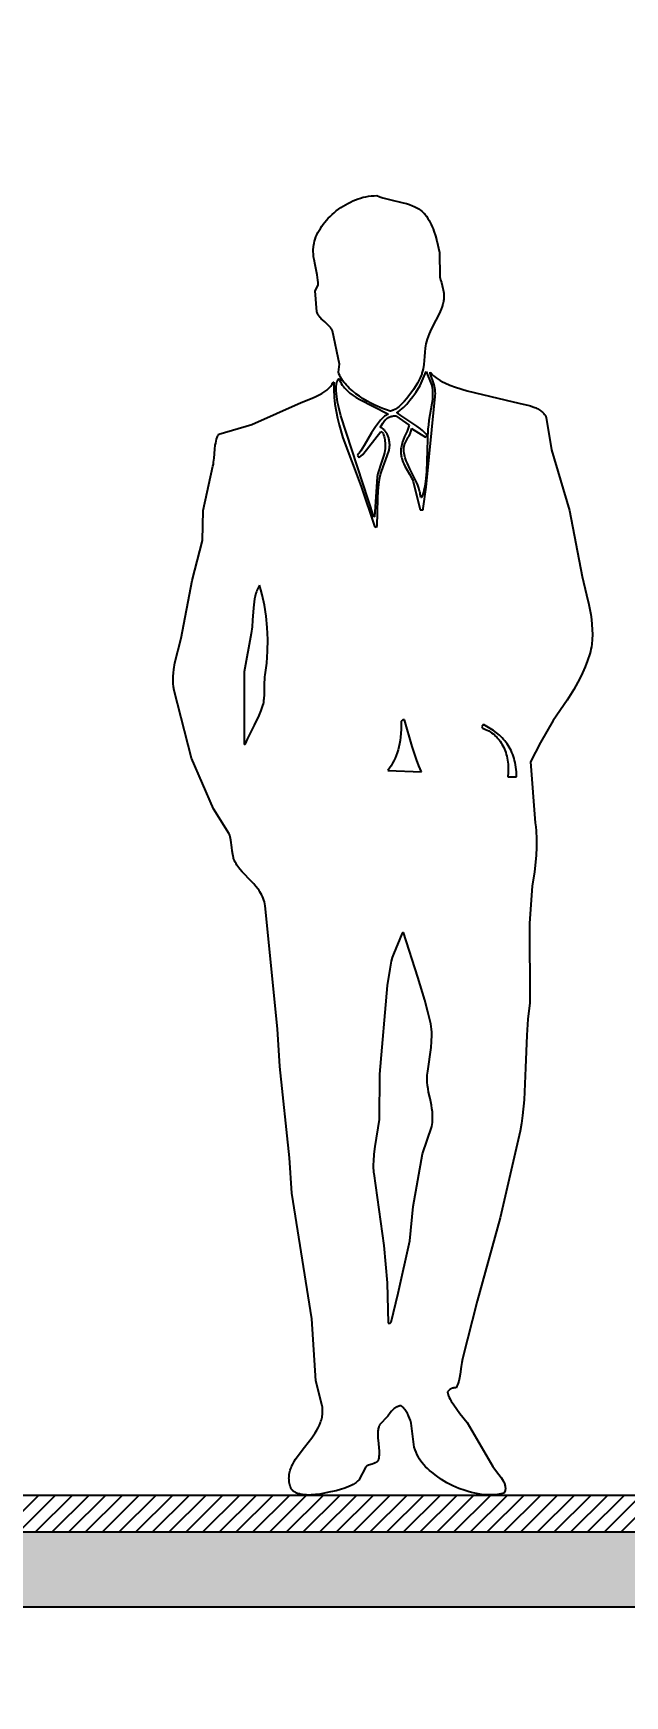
# Model space of a CAD drawing. Header units: millimetres. Extents: x 104198 to 1296755, y -81101 to 81453.
# Drawn here: x 562265 to 563058, y -26823 to -24593 of the extents above; entities that cross this region are included whole.
import ezdxf

# ---------------------------------------------------------------- set-up
doc = ezdxf.new("R2010")
doc.units = ezdxf.units.MM
doc.header["$PDMODE"] = 3
doc.layers.get('Defpoints').update_dxf_attribs({"color": 250})
doc.layers.add('D■02 地材填充', color=250, linetype='Continuous')
doc.layers.add('立面', color=8, linetype='Continuous')
doc.styles.add('CCD_DIM', font='ARCHS.SHX')
doc.styles.add('尺寸标注', font='ARCHS.SHX', dxfattribs={"width": 0.8})
doc.dimstyles.new('海龍1：50', dxfattribs={"dimscale": 50, "dimtxt": 2, "dimasz": 1, "dimexe": 2, "dimexo": 2, "dimgap": 0.6, "dimtad": 1, "dimdec": 0, "dimrnd": 5, "dimdsep": 46, "dimtxsty": 'CCD_DIM', "dimblk": 'WS-cj', "dimcen": 1, "dimclrd": 44, "dimclre": 44, "dimclrt": 2, "dimadec": 0, "dimazin": 2, "dimtfac": 1, "dimtdec": 4, "dimtix": 1, "dimtmove": 2, "dimatfit": 3, "dimldrblk": 'CCD_Leader_Arrow', "dimfxl": 5, "dimfxlon": 1, "dimtolj": 1, "dimarcsym": 0})

# ---------------------------------------------------------------- blocks, each defined once
blk = doc.blocks.new('_ArchTick')
at = {"color": 2, "linetype": 'ByBlock', "const_width": 0.4}
blk.add_lwpolyline([(-0.5, -0.5), (0.5, 0.5)], dxfattribs=at)
blk = doc.blocks.new('*D183')
at = {"color": 44, "lineweight": -2, "transparency": 16777216}
for p, q in [((562226.2, -26915), (562226.2, -27265)), ((563196.2, -26915), (563196.2, -27265)), ((563196.2, -27165), (562226.2, -27165))]:
    blk.add_line(p, q, dxfattribs=at)
at = {"layer": 'Defpoints', "color": 0, "transparency": 16777216}
for p in [(562226.2, -26553.5), (563196.2, -26553.5), (562226.2, -27165)]:
    blk.add_point(p, dxfattribs=at)
at = {"color": 44, "lineweight": -2, "transparency": 16777216, "xscale": 50, "yscale": 50, "zscale": 50, "rotation": 180}
blk.add_blockref('_ArchTick', (562226.2, -27165), dxfattribs=at)
at = {"color": 44, "lineweight": -2, "transparency": 16777216, "xscale": 50, "yscale": 50, "zscale": 50}
blk.add_blockref('_ArchTick', (563196.2, -27165), dxfattribs=at)
at = {"color": 2, "transparency": 16777216, "insert": (562711.2, -27085), "char_height": 100, "attachment_point": 5, "style": '尺寸标注'}
blk.add_mtext('\\A1;970', dxfattribs=at)
blk = doc.blocks.new('CCD_Leader_Arrow')
at = {"color": 50, "linetype": 'ByBlock'}
blk.add_line((0, 0), (-1, 0), dxfattribs=at)
for points in [[(-0.859, 0.668), (-0.597, 0.852), (-0.24, 0), (0, 0)], [(-0.859, -0.668), (-0.597, -0.852), (-0.24, 0), (0, 0)]]:
    blk.add_solid(points, dxfattribs=at)
blk = doc.blocks.new('WS-cj')
blk.add_hatch(color=2).paths.add_polyline_path([(0.588, 0.818), (-0.818, -0.588), (-0.588, -0.818), (0.818, 0.588)])
at = {"color": 2, "linetype": 'ByBlock', "lineweight": 0}
for p, q in [((-1.1, 0), (0, 0)), ((0, 0), (1.1, 0))]:
    blk.add_line(p, q, dxfattribs=at)
at = {"color": 2}
blk.add_lwpolyline([(0.588, 0.818), (-0.818, -0.588), (-0.588, -0.818), (0.818, 0.588)], close=True, dxfattribs=at)
blk = doc.blocks.new('MAN')
at = {"color": 8}
for p, q in [((-2.094, 37.827), (-2.287, 37.776)), ((-2.002, 37.856), (-2.094, 37.827)), ((-1.914, 37.889), (-2.002, 37.856)), ((-1.835, 37.888), (-1.914, 37.889)), ((-1.756, 37.882), (-1.835, 37.888)), ((-1.678, 37.872), (-1.756, 37.882)), ((-1.6, 37.858), (-1.678, 37.872)), ((-1.522, 37.841), (-1.6, 37.858)), ((-1.445, 37.82), (-1.522, 37.841)), ((-1.369, 37.795), (-1.445, 37.82)), ((-3.319, 37.347), (-3.364, 37.287)), ((-3.305, 37.364), (-3.319, 37.347)), ((-3.291, 37.38), (-3.305, 37.364)), ((-3.262, 37.411), (-3.291, 37.38)), ((-3.23, 37.44), (-3.262, 37.411)), ((-3.196, 37.466), (-3.23, 37.44)), ((-3.161, 37.492), (-3.196, 37.466)), ((-3.124, 37.515), (-3.161, 37.492)), ((-3.085, 37.537), (-3.124, 37.515)), ((-3.045, 37.558), (-3.085, 37.537)), ((-3.003, 37.577), (-3.045, 37.558)), ((-2.96, 37.595), (-3.003, 37.577)), ((-2.871, 37.628), (-2.96, 37.595)), ((-2.779, 37.657), (-2.871, 37.628)), ((-2.683, 37.683), (-2.779, 37.657)), ((-2.287, 37.776), (-2.683, 37.683)), ((-1.293, 37.767), (-1.369, 37.795)), ((-1.219, 37.736), (-1.293, 37.767)), ((-1.145, 37.702), (-1.219, 37.736)), ((-1.073, 37.665), (-1.145, 37.702)), ((-1.002, 37.626), (-1.073, 37.665)), ((-0.933, 37.584), (-1.002, 37.626)), ((-0.866, 37.539), (-0.933, 37.584)), ((-0.8, 37.492), (-0.866, 37.539)), ((-0.736, 37.444), (-0.8, 37.492)), ((-0.674, 37.393), (-0.736, 37.444)), ((-0.615, 37.34), (-0.674, 37.393)), ((-0.558, 37.286), (-0.615, 37.34)), ((-3.584, 36.854), (-3.627, 36.717)), ((-3.561, 36.919), (-3.584, 36.854)), ((-3.535, 36.983), (-3.561, 36.919)), ((-3.507, 37.045), (-3.535, 36.983)), ((-3.477, 37.106), (-3.507, 37.045)), ((-3.443, 37.166), (-3.477, 37.106)), ((-3.406, 37.227), (-3.443, 37.166)), ((-3.364, 37.287), (-3.406, 37.227)), ((-0.503, 37.23), (-0.558, 37.286)), ((-0.451, 37.173), (-0.503, 37.23)), ((-0.401, 37.115), (-0.451, 37.173)), ((-0.355, 37.055), (-0.401, 37.115)), ((-0.311, 36.995), (-0.355, 37.055)), ((-0.27, 36.934), (-0.311, 36.995)), ((-0.233, 36.873), (-0.27, 36.934)), ((-0.199, 36.811), (-0.233, 36.873)), ((-3.665, 36.569), (-3.742, 36.23)), ((-3.627, 36.717), (-3.665, 36.569)), ((-0.169, 36.749), (-0.199, 36.811)), ((-0.142, 36.687), (-0.169, 36.749)), ((-0.119, 36.624), (-0.142, 36.687)), ((-0.1, 36.562), (-0.119, 36.624)), ((-0.085, 36.501), (-0.1, 36.562)), ((-0.077, 36.459), (-0.085, 36.501)), ((-0.071, 36.419), (-0.077, 36.459)), ((-0.067, 36.378), (-0.071, 36.419)), ((-0.064, 36.338), (-0.067, 36.378)), ((-3.742, 36.23), (-3.759, 35.519)), ((-0.115, 35.873), (-0.086, 36.025)), ((-0.086, 36.025), (-0.074, 36.102)), ((-0.074, 36.102), (-0.066, 36.179)), ((-0.066, 36.179), (-0.062, 36.258)), ((-0.062, 36.258), (-0.064, 36.338)), ((-3.777, 35.436), (-3.799, 35.353)), ((-3.767, 35.477), (-3.777, 35.436)), ((-3.759, 35.519), (-3.767, 35.477)), ((-0.204, 35.355), (-0.199, 35.429)), ((-0.199, 35.429), (-0.19, 35.502)), ((-0.19, 35.502), (-0.178, 35.576)), ((-0.178, 35.576), (-0.115, 35.873)), ((-3.874, 35.003), (-3.875, 34.956)), ((-3.875, 34.956), (-3.874, 34.907)), ((-3.869, 35.049), (-3.874, 35.003)), ((-3.874, 34.907), (-3.869, 34.858)), ((-3.863, 35.094), (-3.869, 35.049)), ((-3.855, 35.139), (-3.863, 35.094)), ((-3.845, 35.183), (-3.855, 35.139)), ((-3.799, 35.353), (-3.845, 35.183)), ((-0.204, 35.318), (-0.204, 35.355)), ((-0.203, 35.282), (-0.204, 35.318)), ((-0.119, 35.112), (-0.203, 35.282)), ((-0.169, 34.503), (-0.119, 35.112)), ((-3.869, 34.858), (-3.865, 34.833)), ((-3.865, 34.833), (-3.861, 34.807)), ((-3.861, 34.807), (-3.843, 34.729)), ((-3.843, 34.729), (-3.821, 34.654)), ((-3.821, 34.654), (-3.796, 34.583)), ((-3.796, 34.583), (-3.768, 34.514)), ((-3.768, 34.514), (-3.707, 34.384)), ((-0.211, 34.412), (-0.199, 34.433)), ((-0.199, 34.433), (-0.188, 34.456)), ((-0.188, 34.456), (-0.178, 34.479)), ((-0.178, 34.479), (-0.169, 34.503)), ((-3.707, 34.384), (-3.64, 34.257)), ((-3.64, 34.257), (-3.504, 34)), ((-3.504, 34), (-3.471, 33.931)), ((-0.83, 32.979), (-0.627, 33.944)), ((-0.627, 33.944), (-0.618, 33.964)), ((-0.618, 33.964), (-0.607, 33.983)), ((-0.607, 33.983), (-0.596, 34.001)), ((-0.596, 34.001), (-0.584, 34.019)), ((-0.584, 34.019), (-0.572, 34.036)), ((-0.572, 34.036), (-0.558, 34.053)), ((-0.558, 34.053), (-0.529, 34.085)), ((-0.529, 34.085), (-0.498, 34.116)), ((-0.498, 34.116), (-0.465, 34.146)), ((-0.465, 34.146), (-0.397, 34.205)), ((-0.397, 34.205), (-0.329, 34.267)), ((-0.329, 34.267), (-0.297, 34.3)), ((-0.297, 34.3), (-0.266, 34.335)), ((-0.266, 34.335), (-0.251, 34.353)), ((-0.251, 34.353), (-0.237, 34.372)), ((-0.237, 34.372), (-0.224, 34.392)), ((-0.224, 34.392), (-0.211, 34.412)), ((-3.471, 33.931), (-3.441, 33.86)), ((-3.441, 33.86), (-3.413, 33.785)), ((-3.413, 33.785), (-3.387, 33.707)), ((-3.387, 33.707), (-3.367, 33.637)), ((-3.367, 33.637), (-3.351, 33.57)), ((-3.351, 33.57), (-3.339, 33.505)), ((-3.339, 33.505), (-3.329, 33.442)), ((-3.329, 33.442), (-3.314, 33.321)), ((-3.314, 33.321), (-3.305, 33.202)), ((-3.305, 33.202), (-3.284, 32.965)), ((-0.796, 32.742), (-0.83, 32.979)), ((-3.765, 32.498), (-3.83, 32.463)), ((-3.703, 32.535), (-3.765, 32.498)), ((-3.647, 32.573), (-3.703, 32.535)), ((-3.595, 32.613), (-3.647, 32.573)), ((-3.571, 32.633), (-3.595, 32.613)), ((-3.587, 32.369), (-3.471, 32.708)), ((-3.548, 32.654), (-3.571, 32.633)), ((-3.527, 32.675), (-3.548, 32.654)), ((-3.507, 32.697), (-3.527, 32.675)), ((-3.353, 32.759), (-3.522, 32.352)), ((-3.488, 32.719), (-3.507, 32.697)), ((-3.471, 32.742), (-3.488, 32.719)), ((-3.471, 32.708), (-3.471, 32.742)), ((-3.183, 32.352), (-3.353, 32.759)), ((-3.284, 32.965), (-3.265, 32.84)), ((-3.265, 32.84), (-3.251, 32.775)), ((-3.251, 32.775), (-3.234, 32.708)), ((-3.234, 32.708), (-3.226, 32.68)), ((-3.226, 32.68), (-3.214, 32.649)), ((-3.214, 32.649), (-3.185, 32.58)), ((-3.185, 32.58), (-3.146, 32.502)), ((-3.146, 32.502), (-3.099, 32.418)), ((-0.954, 32.454), (-0.92, 32.5)), ((-0.92, 32.5), (-0.889, 32.547)), ((-0.889, 32.547), (-0.861, 32.595)), ((-0.861, 32.595), (-0.836, 32.643)), ((-0.833, 32.506), (-0.856, 32.458)), ((-0.836, 32.643), (-0.814, 32.692)), ((-0.813, 32.555), (-0.833, 32.506)), ((-0.814, 32.692), (-0.796, 32.742)), ((-0.809, 32.551), (-0.813, 32.555)), ((-0.805, 32.547), (-0.809, 32.551)), ((-0.801, 32.543), (-0.805, 32.547)), ((-0.797, 32.538), (-0.801, 32.543)), ((-0.79, 32.528), (-0.797, 32.538)), ((-0.783, 32.518), (-0.79, 32.528)), ((-0.777, 32.506), (-0.783, 32.518)), ((-0.771, 32.494), (-0.777, 32.506)), ((-0.766, 32.482), (-0.771, 32.494)), ((-0.761, 32.469), (-0.766, 32.482)), ((-4.556, 32.199), (-5.893, 31.878)), ((-4.21, 32.305), (-4.556, 32.199)), ((-4.049, 32.365), (-4.21, 32.305)), ((-3.9, 32.429), (-4.049, 32.365)), ((-3.83, 32.463), (-3.9, 32.429)), ((-3.624, 32.122), (-3.622, 32.176)), ((-3.623, 32.066), (-3.624, 32.122)), ((-3.617, 32.008), (-3.623, 32.066)), ((-3.622, 32.176), (-3.617, 32.227)), ((-3.617, 32.227), (-3.609, 32.276)), ((-3.607, 31.946), (-3.617, 32.008)), ((-3.609, 32.276), (-3.599, 32.324)), ((-3.599, 32.324), (-3.587, 32.369)), ((-3.543, 32.159), (-3.544, 32.093)), ((-3.544, 32.093), (-3.542, 32.026)), ((-3.54, 32.225), (-3.543, 32.159)), ((-3.542, 32.026), (-3.537, 31.959)), ((-3.533, 32.289), (-3.54, 32.225)), ((-3.522, 32.352), (-3.533, 32.289)), ((-3.053, 32.151), (-3.183, 32.352)), ((-3.099, 32.418), (-2.986, 32.238)), ((-2.972, 32.037), (-3.053, 32.151)), ((-2.986, 32.238), (-2.854, 32.055)), ((-2.884, 31.922), (-2.972, 32.037)), ((-2.854, 32.055), (-2.783, 31.967)), ((-1.519, 31.967), (-1.41, 32.039)), ((-1.319, 32.001), (-1.418, 31.941)), ((-1.41, 32.039), (-1.305, 32.114)), ((-1.223, 32.065), (-1.319, 32.001)), ((-1.305, 32.114), (-1.206, 32.193)), ((-1.134, 32.133), (-1.223, 32.065)), ((-1.206, 32.193), (-1.113, 32.277)), ((-1.091, 32.168), (-1.134, 32.133)), ((-1.113, 32.277), (-1.07, 32.32)), ((-1.051, 32.205), (-1.091, 32.168)), ((-1.07, 32.32), (-1.029, 32.363)), ((-1.013, 32.244), (-1.051, 32.205)), ((-1.029, 32.363), (-0.99, 32.408)), ((-0.976, 32.284), (-1.013, 32.244)), ((-0.99, 32.408), (-0.954, 32.454)), ((-0.942, 32.325), (-0.976, 32.284)), ((-0.911, 32.367), (-0.942, 32.325)), ((-0.882, 32.412), (-0.911, 32.367)), ((-0.856, 32.458), (-0.882, 32.412)), ((-0.774, 31.864), (-0.748, 32.03)), ((-0.756, 32.455), (-0.761, 32.469)), ((-0.752, 32.441), (-0.756, 32.455)), ((-0.745, 32.411), (-0.752, 32.441)), ((-0.748, 32.03), (-0.739, 32.113)), ((-0.74, 32.378), (-0.745, 32.411)), ((-0.736, 32.345), (-0.74, 32.378)), ((-0.739, 32.113), (-0.734, 32.194)), ((-0.734, 32.309), (-0.736, 32.345)), ((-0.733, 32.272), (-0.734, 32.309)), ((-0.734, 32.194), (-0.733, 32.272)), ((-0.674, 32.017), (-0.697, 31.807)), ((-0.662, 32.232), (-0.674, 32.017)), ((-0.661, 32.454), (-0.662, 32.232)), ((-0.644, 32.454), (-0.661, 32.454)), ((-0.629, 32.422), (-0.644, 32.454)), ((-0.612, 32.392), (-0.629, 32.422)), ((-0.594, 32.364), (-0.612, 32.392)), ((-0.575, 32.336), (-0.594, 32.364)), ((-0.554, 32.31), (-0.575, 32.336)), ((-0.532, 32.285), (-0.554, 32.31)), ((-0.508, 32.261), (-0.532, 32.285)), ((-0.483, 32.238), (-0.508, 32.261)), ((-0.458, 32.216), (-0.483, 32.238)), ((-0.431, 32.195), (-0.458, 32.216)), ((-0.403, 32.175), (-0.431, 32.195)), ((-0.374, 32.156), (-0.403, 32.175)), ((-0.314, 32.119), (-0.374, 32.156)), ((-0.251, 32.086), (-0.314, 32.119)), ((-0.118, 32.025), (-0.251, 32.086)), ((0.019, 31.969), (-0.118, 32.025)), ((-6.791, 31.532), (-6.811, 31.506)), ((-6.771, 31.555), (-6.791, 31.532)), ((-6.749, 31.577), (-6.771, 31.555)), ((-6.725, 31.598), (-6.749, 31.577)), ((-6.7, 31.618), (-6.725, 31.598)), ((-6.674, 31.636), (-6.7, 31.618)), ((-6.647, 31.653), (-6.674, 31.636)), ((-6.619, 31.669), (-6.647, 31.653)), ((-6.589, 31.684), (-6.619, 31.669)), ((-6.559, 31.698), (-6.589, 31.684)), ((-6.528, 31.711), (-6.559, 31.698)), ((-6.463, 31.735), (-6.528, 31.711)), ((-6.395, 31.757), (-6.463, 31.735)), ((-6.325, 31.776), (-6.395, 31.757)), ((-6.181, 31.81), (-6.325, 31.776)), ((-5.893, 31.878), (-6.181, 31.81)), ((-3.353, 29.389), (-3.607, 31.946)), ((-3.537, 31.959), (-3.522, 31.825)), ((-3.522, 31.825), (-3.437, 31.336)), ((-2.79, 31.812), (-2.884, 31.922)), ((-2.743, 31.761), (-2.79, 31.812)), ((-2.783, 31.967), (-2.711, 31.884)), ((-2.695, 31.713), (-2.743, 31.761)), ((-2.711, 31.884), (-2.639, 31.809)), ((-2.647, 31.67), (-2.695, 31.713)), ((-2.599, 31.632), (-2.647, 31.67)), ((-2.639, 31.809), (-2.566, 31.742)), ((-2.616, 31.475), (-2.506, 31.556)), ((-2.576, 31.615), (-2.599, 31.632)), ((-2.552, 31.599), (-2.576, 31.615)), ((-2.566, 31.742), (-2.531, 31.713)), ((-2.529, 31.585), (-2.552, 31.599)), ((-2.531, 31.713), (-2.496, 31.687)), ((-2.506, 31.573), (-2.529, 31.585)), ((-2.506, 31.556), (-2.506, 31.573)), ((-2.496, 31.687), (-2.461, 31.664)), ((-2.461, 31.664), (-2.444, 31.654)), ((-2.444, 31.654), (-2.427, 31.645)), ((-2.427, 31.645), (-2.411, 31.637)), ((-2.411, 31.637), (-2.395, 31.629)), ((-2.395, 31.629), (-2.379, 31.623)), ((-2.379, 31.623), (-2.363, 31.618)), ((-2.363, 31.618), (-2.347, 31.613)), ((-2.347, 31.613), (-2.332, 31.61)), ((-2.332, 31.61), (-2.325, 31.609)), ((-2.325, 31.609), (-2.317, 31.608)), ((-2.317, 31.608), (-2.31, 31.607)), ((-2.31, 31.607), (-2.303, 31.607)), ((-2.303, 31.607), (-2.197, 31.642)), ((-1.418, 31.941), (-2.235, 31.522)), ((-2.235, 31.522), (-2.235, 31.506)), ((-2.197, 31.642), (-2.087, 31.683)), ((-2.087, 31.683), (-1.86, 31.782)), ((-1.86, 31.782), (-1.745, 31.839)), ((-1.745, 31.839), (-1.631, 31.901)), ((-1.631, 31.901), (-1.519, 31.967)), ((-0.864, 31.472), (-0.806, 31.708)), ((-0.806, 31.708), (-0.774, 31.864)), ((-0.728, 31.603), (-0.768, 31.403)), ((-0.697, 31.807), (-0.728, 31.603)), ((0.288, 31.861), (0.019, 31.969)), ((1.727, 31.218), (0.288, 31.861)), ((-6.858, 31.421), (-7.01, 30.473)), ((-6.851, 31.436), (-6.858, 31.421)), ((-6.844, 31.451), (-6.851, 31.436)), ((-6.836, 31.466), (-6.844, 31.451)), ((-6.828, 31.48), (-6.836, 31.466)), ((-6.819, 31.493), (-6.828, 31.48)), ((-6.811, 31.506), (-6.819, 31.493)), ((-3.437, 31.336), (-3.42, 31.21)), ((-3.42, 31.21), (-3.407, 31.075)), ((-3.407, 31.075), (-3.392, 30.782)), ((-2.929, 31.099), (-3.336, 30.845)), ((-3.295, 30.995), (-3.245, 31.042)), ((-3.245, 31.042), (-3.193, 31.086)), ((-3.193, 31.086), (-3.083, 31.169)), ((-3.083, 31.169), (-2.968, 31.247)), ((-2.968, 31.247), (-2.732, 31.398)), ((-2.926, 31.074), (-2.929, 31.099)), ((-2.922, 31.05), (-2.926, 31.074)), ((-2.916, 31.027), (-2.922, 31.05)), ((-2.472, 31.472), (-2.862, 31.201)), ((-2.862, 31.201), (-2.831, 31.108)), ((-2.831, 31.108), (-2.798, 31.023)), ((-2.732, 31.398), (-2.616, 31.475)), ((-2.447, 31.471), (-2.472, 31.472)), ((-2.423, 31.469), (-2.447, 31.471)), ((-2.4, 31.466), (-2.423, 31.469)), ((-2.378, 31.462), (-2.4, 31.466)), ((-2.357, 31.458), (-2.378, 31.462)), ((-2.337, 31.453), (-2.357, 31.458)), ((-2.318, 31.447), (-2.337, 31.453)), ((-2.3, 31.44), (-2.318, 31.447)), ((-2.282, 31.433), (-2.3, 31.44)), ((-2.266, 31.425), (-2.282, 31.433)), ((-2.25, 31.416), (-2.266, 31.425)), ((-2.234, 31.407), (-2.25, 31.416)), ((-2.235, 31.506), (-2.22, 31.499)), ((-2.22, 31.397), (-2.234, 31.407)), ((-2.22, 31.499), (-2.206, 31.492)), ((-2.206, 31.387), (-2.22, 31.397)), ((-2.206, 31.492), (-2.191, 31.484)), ((-2.192, 31.376), (-2.206, 31.387)), ((-2.179, 31.365), (-2.192, 31.376)), ((-2.191, 31.484), (-2.176, 31.474)), ((-2.167, 31.353), (-2.179, 31.365)), ((-2.176, 31.474), (-2.161, 31.464)), ((-2.155, 31.34), (-2.167, 31.353)), ((-2.165, 31.02), (-2.151, 31.037)), ((-2.161, 31.464), (-2.146, 31.454)), ((-2.132, 31.314), (-2.155, 31.34)), ((-2.151, 31.037), (-2.136, 31.054)), ((-2.146, 31.454), (-2.116, 31.43)), ((-2.136, 31.054), (-2.12, 31.069)), ((-2.111, 31.287), (-2.132, 31.314)), ((-2.12, 31.069), (-2.104, 31.084)), ((-2.116, 31.43), (-2.087, 31.403)), ((-2.091, 31.258), (-2.111, 31.287)), ((-2.104, 31.084), (-2.087, 31.096)), ((-2.015, 31.133), (-2.091, 31.258)), ((-2.087, 31.403), (-2.057, 31.373)), ((-2.087, 31.096), (-2.079, 31.102)), ((-2.079, 31.102), (-2.07, 31.108)), ((-2.07, 31.108), (-2.061, 31.113)), ((-2.061, 31.113), (-2.052, 31.118)), ((-2.057, 31.373), (-2.027, 31.34)), ((-2.052, 31.118), (-2.043, 31.122)), ((-2.043, 31.122), (-2.034, 31.126)), ((-2.034, 31.126), (-2.024, 31.13)), ((-2.027, 31.34), (-1.998, 31.306)), ((-2.024, 31.13), (-2.015, 31.133)), ((-1.998, 31.306), (-1.939, 31.23)), ((-1.939, 31.23), (-1.881, 31.147)), ((-1.881, 31.147), (-1.766, 30.969)), ((-1.829, 28.525), (-0.864, 31.472)), ((-0.815, 31.207), (-0.927, 30.828)), ((-0.768, 31.403), (-0.815, 31.207)), ((2.692, 30.93), (1.727, 31.218)), ((-3.392, 30.782), (-3.376, 30.154)), ((-3.387, 30.896), (-3.342, 30.947)), ((-3.336, 30.845), (-3.387, 30.896)), ((-3.342, 30.947), (-3.295, 30.995)), ((-2.91, 31.004), (-2.916, 31.027)), ((-2.903, 30.982), (-2.91, 31.004)), ((-2.895, 30.961), (-2.903, 30.982)), ((-2.877, 30.92), (-2.895, 30.961)), ((-2.857, 30.88), (-2.877, 30.92)), ((-2.836, 30.842), (-2.857, 30.88)), ((-2.793, 30.768), (-2.836, 30.842)), ((-2.798, 31.023), (-2.729, 30.864)), ((-2.772, 30.731), (-2.793, 30.768)), ((-2.753, 30.693), (-2.772, 30.731)), ((-2.744, 30.673), (-2.753, 30.693)), ((-2.736, 30.654), (-2.744, 30.673)), ((-2.729, 30.633), (-2.736, 30.654)), ((-2.729, 30.864), (-2.697, 30.787)), ((-2.722, 30.613), (-2.729, 30.633)), ((-2.716, 30.591), (-2.722, 30.613)), ((-2.712, 30.569), (-2.716, 30.591)), ((-2.708, 30.547), (-2.712, 30.569)), ((-2.706, 30.524), (-2.708, 30.547)), ((-2.697, 30.787), (-2.668, 30.709)), ((-2.668, 30.709), (-2.655, 30.669)), ((-2.655, 30.669), (-2.643, 30.627)), ((-2.643, 30.627), (-2.633, 30.585)), ((-2.633, 30.585), (-2.625, 30.54)), ((-2.292, 30.631), (-2.291, 30.659)), ((-2.292, 30.603), (-2.292, 30.631)), ((-2.291, 30.576), (-2.292, 30.603)), ((-2.291, 30.659), (-2.289, 30.686)), ((-2.289, 30.548), (-2.291, 30.576)), ((-2.289, 30.686), (-2.286, 30.713)), ((-2.286, 30.52), (-2.289, 30.548)), ((-2.286, 30.713), (-2.281, 30.74)), ((-2.281, 30.74), (-2.276, 30.767)), ((-2.276, 30.767), (-2.27, 30.793)), ((-2.27, 30.793), (-2.264, 30.819)), ((-2.264, 30.819), (-2.256, 30.844)), ((-2.256, 30.844), (-2.247, 30.869)), ((-2.247, 30.869), (-2.238, 30.893)), ((-2.238, 30.893), (-2.227, 30.916)), ((-2.227, 30.916), (-2.216, 30.939)), ((-2.216, 30.939), (-2.205, 30.96)), ((-2.205, 30.96), (-2.192, 30.981)), ((-2.192, 30.981), (-2.179, 31.001)), ((-2.179, 31.001), (-2.165, 31.02)), ((-2.163, 30.649), (-2.164, 30.609)), ((-2.164, 30.609), (-2.163, 30.57)), ((-2.16, 30.69), (-2.163, 30.649)), ((-2.163, 30.57), (-2.161, 30.532)), ((-2.155, 30.732), (-2.16, 30.69)), ((-2.149, 30.775), (-2.155, 30.732)), ((-2.14, 30.82), (-2.149, 30.775)), ((-2.129, 30.866), (-2.14, 30.82)), ((-2.116, 30.914), (-2.129, 30.866)), ((-2.1, 30.964), (-2.116, 30.914)), ((-2.032, 31.015), (-2.1, 30.964)), ((-1.507, 30.337), (-2.032, 31.015)), ((-1.766, 30.969), (-1.549, 30.604)), ((-1.549, 30.604), (-1.449, 30.445)), ((-0.927, 30.828), (-1.456, 29.406)), ((2.705, 30.909), (2.692, 30.93)), ((2.717, 30.887), (2.705, 30.909)), ((2.728, 30.863), (2.717, 30.887)), ((2.738, 30.839), (2.728, 30.863)), ((2.748, 30.814), (2.738, 30.839)), ((2.756, 30.788), (2.748, 30.814)), ((2.771, 30.733), (2.756, 30.788)), ((2.783, 30.676), (2.771, 30.733)), ((2.793, 30.616), (2.783, 30.676)), ((2.807, 30.492), (2.793, 30.616)), ((-7.01, 30.473), (-7.535, 28.712)), ((-3.376, 30.154), (-3.363, 29.845)), ((-2.881, 29.923), (-2.808, 30.08)), ((-2.808, 30.08), (-2.776, 30.161)), ((-2.776, 30.161), (-2.748, 30.244)), ((-2.748, 30.244), (-2.736, 30.287)), ((-2.707, 30.065), (-2.737, 30.003)), ((-2.736, 30.287), (-2.726, 30.331)), ((-2.726, 30.331), (-2.717, 30.376)), ((-2.717, 30.376), (-2.709, 30.422)), ((-2.709, 30.422), (-2.706, 30.449)), ((-2.68, 30.129), (-2.707, 30.065)), ((-2.704, 30.5), (-2.706, 30.524)), ((-2.706, 30.449), (-2.705, 30.475)), ((-2.705, 30.475), (-2.704, 30.5)), ((-2.656, 30.194), (-2.68, 30.129)), ((-2.646, 30.227), (-2.656, 30.194)), ((-2.638, 30.261), (-2.646, 30.227)), ((-2.63, 30.294), (-2.638, 30.261)), ((-2.624, 30.329), (-2.63, 30.294)), ((-2.625, 30.54), (-2.62, 30.504)), ((-2.62, 30.363), (-2.624, 30.329)), ((-2.62, 30.504), (-2.617, 30.468)), ((-2.617, 30.398), (-2.62, 30.363)), ((-2.617, 30.468), (-2.616, 30.433)), ((-2.616, 30.433), (-2.617, 30.398)), ((-2.281, 30.493), (-2.286, 30.52)), ((-2.276, 30.466), (-2.281, 30.493)), ((-2.269, 30.439), (-2.276, 30.466)), ((-2.049, 29.846), (-2.269, 30.439)), ((-2.161, 30.532), (-2.157, 30.495)), ((-2.157, 30.495), (-2.152, 30.459)), ((-2.152, 30.459), (-2.138, 30.387)), ((-2.138, 30.387), (-2.12, 30.317)), ((-2.12, 30.317), (-2.024, 30.03)), ((-1.406, 30.253), (-1.507, 30.337)), ((-1.449, 30.445), (-1.401, 30.377)), ((-1.355, 30.32), (-1.406, 30.253)), ((-1.401, 30.377), (-1.378, 30.347)), ((-1.378, 30.347), (-1.355, 30.32)), ((2.829, 30.237), (2.807, 30.492)), ((2.842, 30.113), (2.829, 30.237)), ((2.851, 30.055), (2.842, 30.113)), ((-3.363, 29.845), (-3.336, 29.554)), ((-3.076, 29.532), (-3.039, 29.613)), ((-3.039, 29.613), (-2.96, 29.769)), ((-2.957, 29.608), (-2.98, 29.558)), ((-2.96, 29.769), (-2.881, 29.923)), ((-2.93, 29.66), (-2.957, 29.608)), ((-2.869, 29.768), (-2.93, 29.66)), ((-2.737, 30.003), (-2.869, 29.768)), ((-2.027, 29.758), (-2.049, 29.846)), ((-2.008, 29.667), (-2.027, 29.758)), ((-2.024, 30.03), (-1.973, 29.872)), ((-1.977, 29.474), (-2.008, 29.667)), ((-1.973, 29.872), (-1.95, 29.786)), ((-1.95, 29.786), (-1.93, 29.694)), ((-1.93, 29.694), (-1.846, 28.525)), ((2.861, 29.999), (2.851, 30.055)), ((3.149, 28.712), (2.861, 29.999)), ((-3.268, 28.762), (-3.353, 29.389)), ((-3.336, 29.554), (-3.316, 29.421)), ((-3.316, 29.421), (-3.29, 29.297)), ((-3.29, 29.297), (-3.275, 29.239)), ((-3.275, 29.239), (-3.258, 29.184)), ((-3.258, 29.184), (-3.238, 29.132)), ((-3.238, 29.132), (-3.217, 29.084)), ((-3.2, 29.084), (-3.194, 29.134)), ((-3.194, 29.134), (-3.186, 29.182)), ((-3.186, 29.182), (-3.177, 29.229)), ((-2.98, 29.558), (-3.183, 28.729)), ((-3.177, 29.229), (-3.166, 29.275)), ((-3.166, 29.275), (-3.14, 29.364)), ((-3.14, 29.364), (-3.11, 29.45)), ((-3.11, 29.45), (-3.076, 29.532)), ((-1.957, 29.273), (-1.977, 29.474)), ((-1.943, 29.066), (-1.957, 29.273)), ((-1.456, 29.406), (-1.863, 28.221)), ((-7.535, 28.712), (-7.908, 26.781)), ((-3.268, 28.729), (-3.268, 28.762)), ((-3.183, 28.729), (-3.268, 28.729)), ((-3.217, 29.084), (-3.2, 29.084)), ((-1.93, 28.238), (-1.943, 29.066)), ((3.166, 27.831), (3.149, 28.712)), ((-1.863, 28.221), (-1.93, 28.238)), ((-1.846, 28.525), (-1.829, 28.525)), ((3.471, 26.663), (3.166, 27.831)), ((-7.908, 26.781), (-8.037, 26.253)), ((-8.037, 26.253), (-8.101, 25.97)), ((1.359, 25.95), (1.425, 26.251)), ((1.425, 26.251), (1.464, 26.393)), ((1.464, 26.393), (1.507, 26.527)), ((1.507, 26.527), (1.528, 26.49)), ((1.528, 26.49), (1.547, 26.452)), ((1.547, 26.452), (1.564, 26.414)), ((1.564, 26.414), (1.58, 26.375)), ((1.58, 26.375), (1.595, 26.335)), ((1.595, 26.335), (1.608, 26.295)), ((1.608, 26.295), (1.63, 26.214)), ((1.63, 26.214), (1.648, 26.131)), ((3.793, 24.986), (3.471, 26.663)), ((-8.101, 25.97), (-8.155, 25.68)), ((1.311, 25.629), (1.359, 25.95)), ((1.648, 26.131), (1.662, 26.046)), ((1.662, 26.046), (1.681, 25.872)), ((1.681, 25.872), (1.705, 25.507)), ((-8.202, 25.24), (-8.205, 25.095)), ((-8.193, 25.387), (-8.202, 25.24)), ((-8.177, 25.533), (-8.193, 25.387)), ((-8.155, 25.68), (-8.177, 25.533)), ((1.266, 24.951), (1.28, 25.294)), ((1.28, 25.294), (1.311, 25.629)), ((1.705, 25.507), (1.719, 25.316)), ((1.719, 25.316), (1.744, 25.122)), ((-8.205, 25.095), (-8.2, 24.95)), ((-8.2, 24.95), (-8.186, 24.808)), ((-8.186, 24.808), (-8.175, 24.737)), ((-8.175, 24.737), (-8.162, 24.667)), ((1.271, 24.603), (1.266, 24.951)), ((1.744, 25.122), (1.947, 24.004)), ((3.971, 24.268), (3.793, 24.986)), ((-8.162, 24.667), (-8.146, 24.598)), ((-8.146, 24.598), (-8.128, 24.529)), ((-8.128, 24.529), (-8.066, 24.337)), ((-8.066, 24.337), (-7.996, 24.154)), ((1.295, 24.258), (1.271, 24.603)), ((1.338, 23.92), (1.295, 24.258)), ((4.003, 24.071), (3.971, 24.268)), ((-7.996, 24.154), (-7.92, 23.978)), ((-7.92, 23.978), (-7.838, 23.809)), ((-7.838, 23.809), (-7.659, 23.488)), ((1.346, 23.858), (1.338, 23.92)), ((1.352, 23.797), (1.346, 23.858)), ((1.359, 23.677), (1.352, 23.797)), ((1.947, 24.004), (1.947, 21.888)), ((4.014, 23.97), (4.003, 24.071)), ((4.021, 23.87), (4.014, 23.97)), ((4.02, 23.666), (4.023, 23.768)), ((4.023, 23.768), (4.021, 23.87)), ((-7.659, 23.488), (-7.466, 23.181)), ((1.361, 23.445), (1.359, 23.677)), ((1.363, 23.334), (1.361, 23.445)), ((1.368, 23.226), (1.363, 23.334)), ((3.488, 21.481), (3.996, 23.462)), ((3.996, 23.462), (4.011, 23.564)), ((4.011, 23.564), (4.02, 23.666)), ((-7.466, 23.181), (-7.065, 22.58)), ((1.374, 23.173), (1.368, 23.226)), ((1.382, 23.122), (1.374, 23.173)), ((1.392, 23.072), (1.382, 23.122)), ((1.405, 23.022), (1.392, 23.072)), ((1.457, 22.872), (1.405, 23.022)), ((1.517, 22.727), (1.457, 22.872)), ((-7.065, 22.58), (-6.871, 22.268)), ((-5.32, 22.292), (-5.227, 22.354)), ((-5.227, 22.354), (-5.129, 22.411)), ((-5.137, 22.304), (-5.182, 22.28)), ((-5.091, 22.325), (-5.137, 22.304)), ((-5.129, 22.411), (-5.029, 22.463)), ((-5.044, 22.345), (-5.091, 22.325)), ((-4.995, 22.362), (-5.044, 22.345)), ((-5.029, 22.463), (-4.978, 22.396)), ((-4.978, 22.396), (-4.995, 22.362)), ((-2.947, 21.828), (-2.726, 22.599)), ((-2.726, 22.599), (-2.675, 22.599)), ((-2.675, 22.599), (-2.625, 22.565)), ((-2.625, 22.565), (-2.624, 22.32)), ((-2.624, 22.32), (-2.609, 22.101)), ((1.652, 22.449), (1.517, 22.727)), ((1.791, 22.178), (1.652, 22.449)), ((-6.871, 22.268), (-6.688, 21.939)), ((-6.688, 21.939), (-6.401, 21.38)), ((-5.777, 21.808), (-5.747, 21.856)), ((-5.747, 21.856), (-5.715, 21.903)), ((-5.715, 21.903), (-5.682, 21.949)), ((-5.682, 21.949), (-5.647, 21.993)), ((-5.647, 21.993), (-5.611, 22.035)), ((-5.594, 21.845), (-5.617, 21.797)), ((-5.611, 22.035), (-5.573, 22.076)), ((-5.568, 21.89), (-5.594, 21.845)), ((-5.573, 22.076), (-5.494, 22.154)), ((-5.541, 21.935), (-5.568, 21.89)), ((-5.513, 21.977), (-5.541, 21.935)), ((-5.483, 22.018), (-5.513, 21.977)), ((-5.494, 22.154), (-5.409, 22.226)), ((-5.451, 22.057), (-5.483, 22.018)), ((-5.417, 22.095), (-5.451, 22.057)), ((-5.382, 22.131), (-5.417, 22.095)), ((-5.409, 22.226), (-5.32, 22.292)), ((-5.345, 22.164), (-5.382, 22.131)), ((-5.306, 22.196), (-5.345, 22.164)), ((-5.266, 22.226), (-5.306, 22.196)), ((-5.225, 22.254), (-5.266, 22.226)), ((-5.182, 22.28), (-5.225, 22.254)), ((-3.075, 21.445), (-2.947, 21.828)), ((-2.609, 22.101), (-2.597, 22)), ((-2.597, 22), (-2.581, 21.904)), ((-2.581, 21.904), (-2.562, 21.813)), ((1.855, 22.042), (1.791, 22.178)), ((1.913, 21.905), (1.855, 22.042)), ((1.947, 21.888), (1.913, 21.905)), ((-6.401, 21.38), (-6.536, 19.602)), ((-5.964, 21.292), (-5.952, 21.357)), ((-5.952, 21.357), (-5.937, 21.419)), ((-5.937, 21.419), (-5.92, 21.48)), ((-5.92, 21.48), (-5.901, 21.539)), ((-5.901, 21.539), (-5.88, 21.596)), ((-5.88, 21.596), (-5.857, 21.652)), ((-5.857, 21.652), (-5.832, 21.706)), ((-5.832, 21.706), (-5.805, 21.758)), ((-5.805, 21.758), (-5.777, 21.808)), ((-5.738, 21.37), (-5.744, 21.311)), ((-5.729, 21.428), (-5.738, 21.37)), ((-5.719, 21.484), (-5.729, 21.428)), ((-5.707, 21.54), (-5.719, 21.484)), ((-5.692, 21.594), (-5.707, 21.54)), ((-5.676, 21.647), (-5.692, 21.594)), ((-5.658, 21.698), (-5.676, 21.647)), ((-5.639, 21.748), (-5.658, 21.698)), ((-5.617, 21.797), (-5.639, 21.748)), ((-3.144, 21.263), (-3.075, 21.445)), ((-2.562, 21.813), (-2.539, 21.726)), ((-2.539, 21.726), (-2.513, 21.643)), ((-2.513, 21.643), (-2.484, 21.563)), ((-2.484, 21.563), (-2.451, 21.485)), ((-2.451, 21.485), (-2.415, 21.411)), ((-2.415, 21.411), (-2.375, 21.338)), ((-2.375, 21.338), (-2.332, 21.266)), ((2.845, 20.008), (3.488, 21.481)), ((-5.994, 20.939), (-5.989, 21.087)), ((-5.74, 20.939), (-5.994, 20.939)), ((-5.989, 21.087), (-5.983, 21.157)), ((-5.983, 21.157), (-5.975, 21.226)), ((-5.975, 21.226), (-5.964, 21.292)), ((-5.744, 21.311), (-5.751, 21.191)), ((-5.751, 21.191), (-5.75, 21.067)), ((-5.75, 21.067), (-5.74, 20.939)), ((-3.217, 21.092), (-3.144, 21.263)), ((-2.235, 21.126), (-3.217, 21.092)), ((-2.332, 21.266), (-2.285, 21.196)), ((-2.285, 21.196), (-2.235, 21.126)), ((2.387, 19.28), (2.845, 20.008)), ((-6.552, 19.488), (-6.564, 19.371)), ((-6.536, 19.602), (-6.552, 19.488)), ((-6.564, 19.371), (-6.576, 19.132)), ((-6.576, 19.132), (-6.574, 18.887)), ((2.312, 18.882), (2.337, 19.09)), ((2.337, 19.09), (2.346, 19.14)), ((2.346, 19.14), (2.358, 19.188)), ((2.358, 19.188), (2.371, 19.235)), ((2.371, 19.235), (2.379, 19.258)), ((2.379, 19.258), (2.387, 19.28)), ((-6.574, 18.887), (-6.562, 18.643)), ((-6.562, 18.643), (-6.514, 18.173)), ((2.188, 18.411), (2.212, 18.455)), ((2.212, 18.455), (2.235, 18.501)), ((2.235, 18.501), (2.244, 18.521)), ((2.244, 18.521), (2.252, 18.542)), ((2.252, 18.542), (2.259, 18.564)), ((2.259, 18.564), (2.266, 18.586)), ((2.266, 18.586), (2.277, 18.632)), ((2.277, 18.632), (2.287, 18.679)), ((2.287, 18.679), (2.301, 18.779)), ((2.301, 18.779), (2.312, 18.882)), ((-6.514, 18.173), (-6.451, 17.756)), ((1.74, 17.891), (2.012, 18.173)), ((2.012, 18.173), (2.075, 18.248)), ((2.075, 18.248), (2.134, 18.327)), ((2.134, 18.327), (2.162, 18.368)), ((2.162, 18.368), (2.188, 18.411)), ((-6.451, 17.756), (-6.367, 16.672)), ((1.418, 17.448), (1.441, 17.495)), ((1.441, 17.495), (1.465, 17.54)), ((1.465, 17.54), (1.491, 17.584)), ((1.491, 17.584), (1.518, 17.626)), ((1.518, 17.626), (1.547, 17.667)), ((1.547, 17.667), (1.608, 17.745)), ((1.608, 17.745), (1.673, 17.82)), ((1.673, 17.82), (1.74, 17.891)), ((0.982, 13.591), (1.338, 17.18)), ((1.338, 17.18), (1.349, 17.239)), ((1.349, 17.239), (1.363, 17.294)), ((1.363, 17.294), (1.379, 17.348)), ((1.379, 17.348), (1.398, 17.399)), ((1.398, 17.399), (1.418, 17.448)), ((-6.367, 16.672), (-6.384, 14.353)), ((-3.109, 15.097), (-2.692, 16.401)), ((-2.692, 16.401), (-2.659, 16.385)), ((-2.659, 16.385), (-2.405, 15.775)), ((-2.405, 15.775), (-2.386, 15.724)), ((-2.386, 15.724), (-2.369, 15.672)), ((-2.369, 15.672), (-2.339, 15.563)), ((-2.339, 15.563), (-2.315, 15.45)), ((-3.317, 14.433), (-3.109, 15.097)), ((-2.315, 15.45), (-2.293, 15.334)), ((-2.293, 15.334), (-2.218, 14.861)), ((-2.218, 14.861), (-1.998, 12.27)), ((-6.384, 14.353), (-6.323, 13.878)), ((-3.488, 13.743), (-3.409, 14.092)), ((-3.409, 14.092), (-3.317, 14.433)), ((-6.323, 13.878), (-6.288, 13.404)), ((-3.517, 13.496), (-3.511, 13.581)), ((-3.511, 13.581), (-3.502, 13.664)), ((-3.502, 13.664), (-3.488, 13.743)), ((0.914, 12.49), (0.982, 13.591)), ((-6.288, 13.404), (-6.254, 12.457)), ((-3.52, 13.408), (-3.517, 13.496)), ((-3.515, 13.228), (-3.52, 13.408)), ((-3.502, 13.044), (-3.515, 13.228)), ((-3.404, 12.355), (-3.502, 13.044)), ((-6.254, 12.457), (-6.214, 11.523)), ((-3.396, 12.299), (-3.404, 12.355)), ((-3.39, 12.244), (-3.396, 12.299)), ((-3.387, 12.191), (-3.39, 12.244)), ((-3.389, 12.036), (-3.386, 12.139)), ((-3.386, 12.139), (-3.387, 12.191)), ((-1.998, 12.27), (-1.981, 10.949)), ((0.626, 9.832), (0.914, 12.49)), ((-3.469, 11.557), (-3.429, 11.745)), ((-3.429, 11.745), (-3.411, 11.84)), ((-3.411, 11.84), (-3.398, 11.937)), ((-3.398, 11.937), (-3.389, 12.036)), ((-6.214, 11.523), (-6.169, 11.063)), ((-3.545, 11.072), (-3.538, 11.174)), ((-3.538, 11.174), (-3.526, 11.272)), ((-3.526, 11.272), (-3.509, 11.368)), ((-3.509, 11.368), (-3.469, 11.557)), ((-6.169, 11.063), (-6.136, 10.836)), ((-6.136, 10.836), (-6.096, 10.611)), ((-3.546, 10.968), (-3.545, 11.072)), ((-3.543, 10.914), (-3.546, 10.968)), ((-3.538, 10.859), (-3.543, 10.914)), ((-3.531, 10.803), (-3.538, 10.859)), ((-3.522, 10.746), (-3.531, 10.803)), ((-3.251, 9.95), (-3.522, 10.746)), ((-1.981, 10.949), (-1.856, 10.161)), ((-6.096, 10.611), (-5.519, 8.082)), ((-2.98, 8.409), (-3.251, 9.95)), ((-1.856, 10.161), (-1.831, 9.943)), ((-1.831, 9.943), (-1.816, 9.734)), ((-1.816, 9.734), (-1.813, 9.635)), ((0.559, 8.799), (0.626, 9.832)), ((-1.829, 9.374), (-2.124, 7.278)), ((-1.823, 9.413), (-1.829, 9.374)), ((-1.819, 9.454), (-1.823, 9.413)), ((-1.814, 9.541), (-1.819, 9.454)), ((-1.813, 9.635), (-1.814, 9.541)), ((-0.017, 5.141), (0.559, 8.799)), ((-2.879, 7.41), (-2.98, 8.409)), ((-5.519, 8.082), (-4.843, 5.649)), ((-2.54, 5.886), (-2.879, 7.41)), ((-2.124, 7.278), (-2.217, 6.183)), ((-2.337, 5.04), (-2.54, 5.886)), ((-2.217, 6.183), (-2.252, 5.006)), ((-4.843, 5.649), (-4.42, 3.973)), ((-2.319, 5.021), (-2.337, 5.04)), ((-2.316, 5.018), (-2.319, 5.021)), ((-2.314, 5.017), (-2.316, 5.018)), ((-2.313, 5.016), (-2.314, 5.017)), ((-2.312, 5.015), (-2.313, 5.016)), ((-2.31, 5.015), (-2.312, 5.015)), ((-2.309, 5.014), (-2.31, 5.015)), ((-2.307, 5.013), (-2.309, 5.014)), ((-2.306, 5.013), (-2.307, 5.013)), ((-2.304, 5.012), (-2.306, 5.013)), ((-2.302, 5.012), (-2.304, 5.012)), ((-2.3, 5.012), (-2.302, 5.012)), ((-2.289, 5.01), (-2.3, 5.012)), ((-2.252, 5.006), (-2.289, 5.01)), ((-0.136, 3.329), (-0.017, 5.141)), ((-4.42, 3.973), (-4.396, 3.86)), ((-4.396, 3.86), (-4.377, 3.747)), ((-4.377, 3.747), (-4.346, 3.524)), ((-4.346, 3.524), (-4.328, 3.417)), ((-4.328, 3.417), (-4.318, 3.365)), ((-4.318, 3.365), (-4.305, 3.314)), ((-4.305, 3.314), (-4.291, 3.264)), ((-4.291, 3.264), (-4.274, 3.216)), ((-4.274, 3.216), (-4.255, 3.17)), ((-4.255, 3.17), (-4.245, 3.148)), ((-4.245, 3.148), (-4.233, 3.126)), ((-4.233, 3.126), (-4.207, 3.125)), ((-4.207, 3.125), (-4.183, 3.123)), ((-4.183, 3.123), (-4.161, 3.121)), ((-4.161, 3.121), (-4.141, 3.117)), ((-4.141, 3.117), (-4.123, 3.112)), ((-4.123, 3.112), (-4.114, 3.11)), ((-4.114, 3.11), (-4.106, 3.107)), ((-4.106, 3.107), (-4.098, 3.104)), ((-4.098, 3.104), (-4.091, 3.101)), ((-4.091, 3.101), (-4.084, 3.097)), ((-4.084, 3.097), (-4.077, 3.094)), ((-4.077, 3.094), (-4.07, 3.09)), ((-4.07, 3.09), (-4.064, 3.086)), ((-4.064, 3.086), (-4.051, 3.077)), ((-4.051, 3.077), (-4.04, 3.068)), ((-4.04, 3.068), (-4.028, 3.057)), ((-4.028, 3.057), (-3.979, 3.008)), ((-4.002, 2.91), (-4.01, 2.888)), ((-3.995, 2.931), (-4.002, 2.91)), ((-3.989, 2.952), (-3.995, 2.931)), ((-3.984, 2.971), (-3.989, 2.952)), ((-3.981, 2.99), (-3.984, 2.971)), ((-3.98, 2.999), (-3.981, 2.99)), ((-3.979, 3.008), (-3.98, 2.999)), ((-0.322, 2.601), (-0.136, 3.329)), ((-4.159, 2.624), (-4.339, 2.376)), ((-4.087, 2.738), (-4.159, 2.624)), ((-4.057, 2.79), (-4.087, 2.738)), ((-4.031, 2.841), (-4.057, 2.79)), ((-4.01, 2.888), (-4.031, 2.841)), ((-2.794, 2.406), (-2.774, 2.436)), ((-2.774, 2.436), (-2.753, 2.466)), ((-2.753, 2.466), (-2.731, 2.496)), ((-2.731, 2.496), (-2.707, 2.524)), ((-2.707, 2.524), (-2.682, 2.551)), ((-2.682, 2.551), (-2.654, 2.577)), ((-2.654, 2.577), (-2.625, 2.601)), ((-2.625, 2.601), (-2.606, 2.599)), ((-2.606, 2.599), (-2.587, 2.595)), ((-2.587, 2.595), (-2.57, 2.591)), ((-2.57, 2.591), (-2.553, 2.587)), ((-2.553, 2.587), (-2.537, 2.581)), ((-2.537, 2.581), (-2.521, 2.575)), ((-2.521, 2.575), (-2.506, 2.569)), ((-2.506, 2.569), (-2.491, 2.562)), ((-2.491, 2.562), (-2.477, 2.554)), ((-2.477, 2.554), (-2.464, 2.546)), ((-2.464, 2.546), (-2.45, 2.537)), ((-2.45, 2.537), (-2.438, 2.528)), ((-2.438, 2.528), (-2.425, 2.519)), ((-2.425, 2.519), (-2.414, 2.509)), ((-2.414, 2.509), (-2.391, 2.488)), ((-2.391, 2.488), (-2.369, 2.466)), ((-2.369, 2.466), (-2.349, 2.443)), ((-2.349, 2.443), (-2.31, 2.395)), ((-0.337, 2.472), (-0.334, 2.515)), ((-0.337, 2.43), (-0.337, 2.472)), ((-0.336, 2.389), (-0.337, 2.43)), ((-0.334, 2.515), (-0.329, 2.558)), ((-0.329, 2.558), (-0.322, 2.601)), ((-4.553, 2.111), (-5.3, 0.827)), ((-4.339, 2.376), (-4.553, 2.111)), ((-3.011, 1.394), (-2.922, 2.097)), ((-2.922, 2.097), (-2.899, 2.169)), ((-2.899, 2.169), (-2.873, 2.24)), ((-2.873, 2.24), (-2.844, 2.308)), ((-2.844, 2.308), (-2.828, 2.341)), ((-2.828, 2.341), (-2.812, 2.374)), ((-2.812, 2.374), (-2.794, 2.406)), ((-2.31, 2.395), (-2.235, 2.296)), ((-2.235, 2.296), (-1.998, 2.042)), ((-1.998, 2.042), (-1.992, 2.029)), ((-1.992, 2.029), (-1.986, 2.016)), ((-1.986, 2.016), (-1.98, 2.002)), ((-1.98, 2.002), (-1.975, 1.988)), ((-1.975, 1.988), (-1.967, 1.96)), ((-1.967, 1.96), (-1.96, 1.93)), ((-0.333, 2.348), (-0.336, 2.389)), ((-0.327, 2.307), (-0.333, 2.348)), ((-0.32, 2.267), (-0.327, 2.307)), ((-0.311, 2.227), (-0.32, 2.267)), ((-0.301, 2.188), (-0.311, 2.227)), ((-0.289, 2.149), (-0.301, 2.188)), ((-0.275, 2.11), (-0.289, 2.149)), ((-0.244, 2.034), (-0.275, 2.11)), ((-0.207, 1.959), (-0.244, 2.034)), ((-0.166, 1.885), (-0.207, 1.959)), ((-1.962, 1.513), (-1.976, 1.368)), ((-1.949, 1.659), (-1.962, 1.513)), ((-1.96, 1.93), (-1.954, 1.899)), ((-1.954, 1.899), (-1.95, 1.866)), ((-1.95, 1.866), (-1.947, 1.834)), ((-1.946, 1.731), (-1.949, 1.659)), ((-1.947, 1.834), (-1.946, 1.8)), ((-1.946, 1.8), (-1.946, 1.731)), ((-0.121, 1.812), (-0.166, 1.885)), ((-0.022, 1.669), (-0.121, 1.812)), ((0.195, 1.39), (-0.022, 1.669)), ((-3.243, 0.935), (-3.202, 0.99)), ((-3.202, 0.99), (-3.165, 1.044)), ((-3.165, 1.044), (-3.133, 1.098)), ((-3.133, 1.098), (-3.096, 1.17)), ((-3.096, 1.17), (-3.064, 1.244)), ((-3.064, 1.244), (-3.036, 1.319)), ((-3.036, 1.319), (-3.011, 1.394)), ((-1.981, 1.297), (-1.984, 1.229)), ((-1.984, 1.229), (-1.982, 1.164)), ((-1.982, 1.164), (-1.98, 1.132)), ((-1.976, 1.368), (-1.981, 1.297)), ((-1.98, 1.132), (-1.977, 1.102)), ((-1.977, 1.102), (-1.972, 1.073)), ((-1.972, 1.073), (-1.965, 1.045)), ((-1.965, 1.045), (-1.961, 1.031)), ((-1.961, 1.031), (-1.957, 1.018)), ((-1.957, 1.018), (-1.953, 1.005)), ((-1.953, 1.005), (-1.947, 0.993)), ((-1.947, 0.993), (-1.944, 0.988)), ((-1.944, 0.988), (-1.94, 0.983)), ((-1.94, 0.983), (-1.932, 0.975)), ((-1.932, 0.975), (-1.923, 0.967)), ((0.405, 1.113), (0.195, 1.39)), ((0.452, 1.043), (0.405, 1.113)), ((0.495, 0.973), (0.452, 1.043)), ((0.533, 0.902), (0.495, 0.973)), ((-5.546, 0.506), (-5.577, 0.457)), ((-5.48, 0.6), (-5.546, 0.506)), ((-5.412, 0.687), (-5.48, 0.6)), ((-5.3, 0.827), (-5.412, 0.687)), ((-3.804, 0.453), (-3.654, 0.555)), ((-3.654, 0.555), (-3.518, 0.661)), ((-3.518, 0.661), (-3.455, 0.715)), ((-3.455, 0.715), (-3.396, 0.77)), ((-3.396, 0.77), (-3.341, 0.825)), ((-3.341, 0.825), (-3.29, 0.88)), ((-3.29, 0.88), (-3.243, 0.935)), ((-1.923, 0.967), (-1.914, 0.959)), ((-1.914, 0.959), (-1.904, 0.952)), ((-1.904, 0.952), (-1.894, 0.946)), ((-1.894, 0.946), (-1.884, 0.94)), ((-1.884, 0.94), (-1.873, 0.934)), ((-1.873, 0.934), (-1.851, 0.924)), ((-1.851, 0.924), (-1.827, 0.915)), ((-1.827, 0.915), (-1.778, 0.899)), ((-1.778, 0.899), (-1.679, 0.868)), ((-1.679, 0.868), (-1.656, 0.859)), ((-1.656, 0.859), (-1.633, 0.849)), ((-1.633, 0.849), (-1.622, 0.843)), ((-1.622, 0.843), (-1.612, 0.837)), ((-1.612, 0.837), (-1.602, 0.83)), ((-1.602, 0.83), (-1.592, 0.823)), ((-1.592, 0.823), (-1.389, 0.434)), ((0.567, 0.83), (0.533, 0.902)), ((0.582, 0.794), (0.567, 0.83)), ((0.596, 0.757), (0.582, 0.794)), ((0.608, 0.721), (0.596, 0.757)), ((0.619, 0.684), (0.608, 0.721)), ((0.628, 0.646), (0.619, 0.684)), ((0.635, 0.609), (0.628, 0.646)), ((0.64, 0.571), (0.635, 0.609)), ((0.643, 0.533), (0.64, 0.571)), ((0.645, 0.494), (0.643, 0.533)), ((0.644, 0.456), (0.645, 0.494)), ((-5.665, 0.222), (-5.666, 0.21)), ((-5.666, 0.21), (-5.666, 0.198)), ((-5.666, 0.198), (-5.666, 0.186)), ((-5.666, 0.186), (-5.666, 0.174)), ((-5.666, 0.174), (-5.665, 0.162)), ((-5.664, 0.234), (-5.665, 0.222)), ((-5.665, 0.162), (-5.663, 0.15)), ((-5.659, 0.259), (-5.664, 0.234)), ((-5.663, 0.15), (-5.661, 0.139)), ((-5.661, 0.139), (-5.659, 0.127)), ((-5.654, 0.283), (-5.659, 0.259)), ((-5.659, 0.127), (-5.656, 0.116)), ((-5.656, 0.116), (-5.622, 0.048)), ((-5.646, 0.308), (-5.654, 0.283)), ((-5.638, 0.333), (-5.646, 0.308)), ((-5.628, 0.358), (-5.638, 0.333)), ((-5.617, 0.383), (-5.628, 0.358)), ((-5.622, 0.048), (-5.531, 0.029)), ((-5.604, 0.408), (-5.617, 0.383)), ((-5.577, 0.457), (-5.604, 0.408)), ((-5.531, 0.029), (-5.438, 0.015)), ((-5.438, 0.015), (-5.345, 0.006)), ((-5.345, 0.006), (-5.251, 0.002)), ((-5.251, 0.002), (-5.156, 0.003)), ((-5.156, 0.003), (-5.061, 0.008)), ((-5.061, 0.008), (-4.966, 0.018)), ((-4.966, 0.018), (-4.87, 0.032)), ((-4.87, 0.032), (-4.775, 0.05)), ((-4.775, 0.05), (-4.681, 0.072)), ((-4.681, 0.072), (-4.586, 0.097)), ((-4.586, 0.097), (-4.493, 0.126)), ((-4.493, 0.126), (-4.31, 0.193)), ((-4.31, 0.193), (-4.133, 0.271)), ((-4.133, 0.271), (-3.964, 0.358)), ((-3.964, 0.358), (-3.804, 0.453)), ((-1.389, 0.434), (-1.365, 0.411)), ((-1.365, 0.411), (-1.341, 0.389)), ((-1.341, 0.389), (-1.315, 0.368)), ((-1.315, 0.368), (-1.287, 0.348)), ((-1.287, 0.348), (-1.259, 0.329)), ((-1.259, 0.329), (-1.229, 0.31)), ((-1.229, 0.31), (-1.167, 0.276)), ((-1.167, 0.276), (-1.101, 0.244)), ((-1.101, 0.244), (-1.032, 0.215)), ((-1.032, 0.215), (-0.959, 0.189)), ((-0.959, 0.189), (-0.885, 0.165)), ((-0.885, 0.165), (-0.73, 0.123)), ((-0.73, 0.123), (-0.571, 0.087)), ((-0.571, 0.087), (-0.254, 0.027)), ((-0.254, 0.027), (-0.13, 0.01)), ((-0.13, 0.01), (-0.065, 0.004)), ((-0.065, 0.004), (0, 0)), ((0, 0), (0.065, -0.001)), ((0.065, -0.001), (0.13, 0)), ((0.13, 0), (0.194, 0.005)), ((0.194, 0.005), (0.255, 0.012)), ((0.255, 0.012), (0.314, 0.023)), ((0.314, 0.023), (0.342, 0.03)), ((0.342, 0.03), (0.37, 0.038)), ((0.37, 0.038), (0.396, 0.047)), ((0.396, 0.047), (0.421, 0.056)), ((0.421, 0.056), (0.445, 0.067)), ((0.445, 0.067), (0.468, 0.079)), ((0.468, 0.079), (0.489, 0.092)), ((0.489, 0.092), (0.499, 0.098)), ((0.499, 0.098), (0.509, 0.106)), ((0.509, 0.106), (0.518, 0.113)), ((0.518, 0.113), (0.527, 0.121)), ((0.527, 0.121), (0.536, 0.129)), ((0.536, 0.129), (0.544, 0.137)), ((0.544, 0.137), (0.551, 0.145)), ((0.551, 0.145), (0.559, 0.154)), ((0.559, 0.154), (0.566, 0.163)), ((0.566, 0.163), (0.572, 0.173)), ((0.572, 0.173), (0.578, 0.183)), ((0.578, 0.183), (0.583, 0.193)), ((0.583, 0.193), (0.588, 0.203)), ((0.588, 0.203), (0.593, 0.214)), ((0.593, 0.214), (0.607, 0.255)), ((0.607, 0.255), (0.619, 0.296)), ((0.619, 0.296), (0.629, 0.337)), ((0.629, 0.337), (0.636, 0.377)), ((0.636, 0.377), (0.641, 0.416)), ((0.641, 0.416), (0.644, 0.456))]:
    blk.add_line(p, q, dxfattribs=at)

msp = doc.modelspace()

# ---------------------------------------------------------------- hatches: boundary and pattern name
h = msp.add_hatch(color=252)
h.dxf.hatch_style = 1
h.paths.add_polyline_path([(559326.2, -23853.5), (559186.2, -23853.5), (559186.2, -26603.5), (559326.2, -26603.5)])
h.paths.add_polyline_path([(566566.2, -23753.5), (559186.2, -23753.5), (559186.2, -23853.5), (559326.2, -23853.5), (566566.2, -23853.5)])
h.paths.add_polyline_path([(566566.2, -23853.5), (566286.2, -23853.5), (566286.2, -26603.5), (566566.2, -26603.5)])
h.paths.add_polyline_path([(566566.2, -26603.5), (559186.2, -26603.5), (559186.2, -26703.5), (566566.2, -26703.5)])
at = {"layer": 'D■02 地材填充'}
h = msp.add_hatch(dxfattribs=at)
h.set_pattern_fill('ANSI31', color=256, scale=5, angle=180, style=0)
h.set_pattern_definition([(225, (559326.235, -26603.462), (11.22532, -11.22532), [])])
h.paths.add_polyline_path([(566286.2, -26553.5), (559326.2, -26553.5), (559326.2, -26603.5), (566286.2, -26603.5)])

# ---------------------------------------------------------------- linework, layer by layer
at = {"color": 2}
msp.add_line((559326.2, -26553.5), (566286.2, -26553.5), dxfattribs=at)
at = {"color": 252}
msp.add_lwpolyline([(566566.2, -26603.5), (559186.2, -26603.5), (559186.2, -26703.5), (566566.2, -26703.5)], close=True, dxfattribs=at)

# ---------------------------------------------------------------- block references
at = {"layer": '立面', "xscale": -46, "yscale": 46, "zscale": 46}
msp.add_blockref('MAN', (562637.5, -26553.4), dxfattribs=at)

# ---------------------------------------------------------------- dimensions: what is measured, and where the dimension line sits
dim = msp.add_linear_dim(base=(562226.2, -27165), p1=(563196.2, -26553.5), p2=(562226.2, -26553.5), dimstyle='海龍1：50', override={"dimtxsty": '尺寸标注', "dimblk1": 'ArchTick', "dimblk2": 'ArchTick', "dimsah": 1})
dim.commit()
dim.dimension.update_dxf_attribs({"geometry": '*D183', "text_midpoint": (562711.2, -27085)})

doc.saveas('drawing.dxf')
